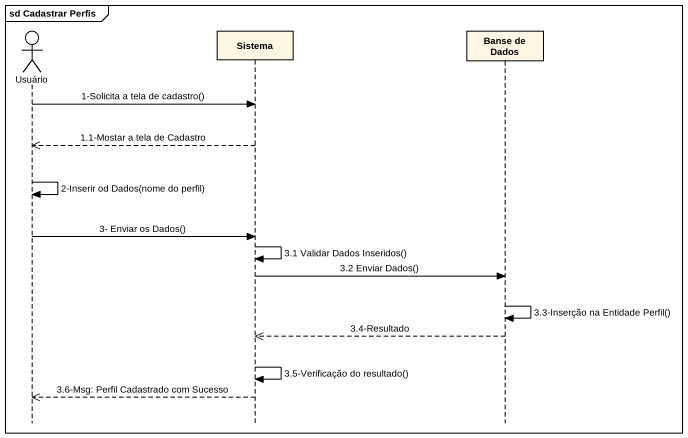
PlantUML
@startuml
mainframe sd Cadastrar Perfis
hide footbox
actor Usuário
participant Sistema
participant "Banse de Dados" as Banse_de_Dados

Usuário -> Sistema : 1-Solicita a tela de cadastro()
Sistema -->> Usuário : 1.1-Mostar a tela de Cadastro
Usuário -> Usuário : 2-Inserir od Dados(nome do perfil)
Usuário -> Sistema : 3- Enviar os Dados()
Sistema -> Sistema : 3.1 Validar Dados Inseridos()
Sistema -> Banse_de_Dados : 3.2 Enviar Dados()
Banse_de_Dados -> Banse_de_Dados : 3.3-Inserção na Entidade Perfil()
Banse_de_Dados -->> Sistema : 3.4-Resultado
Sistema -> Sistema : 3.5-Verificação do resultado()
Sistema -->> Usuário : 3.6-Msg: Perfil Cadastrado com Sucesso
@enduml
